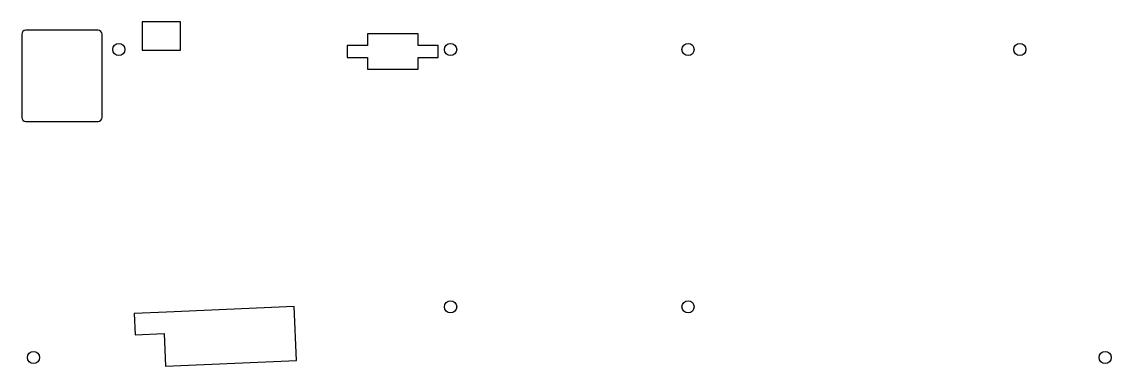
# Model space of a CAD drawing. Header units: millimetres. Extents: x 84 to 352, y -112 to -27.
import ezdxf

# ---------------------------------------------------------------- set-up
doc = ezdxf.new("R2010")
doc.units = ezdxf.units.MM

msp = doc.modelspace()

# ---------------------------------------------------------------- linework, layer by layer
for p, q in [((102.56, -28.97), (84.78, -28.97)), ((122.92, -26.88), (113.42, -26.88)), ((113.42, -26.88), (113.42, -33.88)), ((122.92, -33.88), (122.92, -26.88)), ((83.78, -29.97), (83.78, -50.47)), ((103.56, -50.47), (103.56, -29.97)), ((181.4, -29.87), (168.95, -29.87)), ((168.95, -29.87), (168.95, -32.72)), ((181.4, -32.72), (181.4, -29.87)), ((113.42, -33.88), (122.92, -33.88)), ((168.95, -32.72), (163.97, -32.72)), ((163.97, -32.72), (163.97, -35.72)), ((186.37, -32.72), (181.4, -32.72)), ((186.37, -35.72), (186.37, -32.72)), ((163.97, -35.72), (168.95, -35.72)), ((168.95, -35.72), (168.95, -38.57)), ((181.4, -38.57), (181.4, -35.72)), ((181.4, -35.72), (186.37, -35.72)), ((168.95, -38.57), (181.4, -38.57)), ((84.78, -51.47), (102.56, -51.47)), ((119.47, -98.53), (111.47, -98.88)), ((111.47, -98.88), (111.7, -104.07)), ((150.87, -97.16), (119.47, -98.53)), ((119.47, -98.53), (119.47, -98.53)), ((151.45, -110.45), (150.87, -97.16)), ((111.7, -104.07), (118.83, -103.76)), ((118.83, -103.76), (119.18, -111.86)), ((119.18, -111.86), (151.45, -110.45))]:
    msp.add_line(p, q)
for centre in [(107.67, -33.72), (189.42, -33.72), (247.92, -33.72), (329.67, -33.72), (189.42, -97.22), (247.92, -97.22), (86.67, -109.72), (350.67, -109.72)]:
    msp.add_circle(centre, 1.5)
for centre, start, end in [((84.78, -29.97), 90, 180), ((102.56, -29.97), 0, 90), ((84.78, -50.47), 180, 270), ((102.56, -50.47), 270, 0)]:
    msp.add_arc(centre, 1, start, end)

doc.saveas('drawing.dxf')
